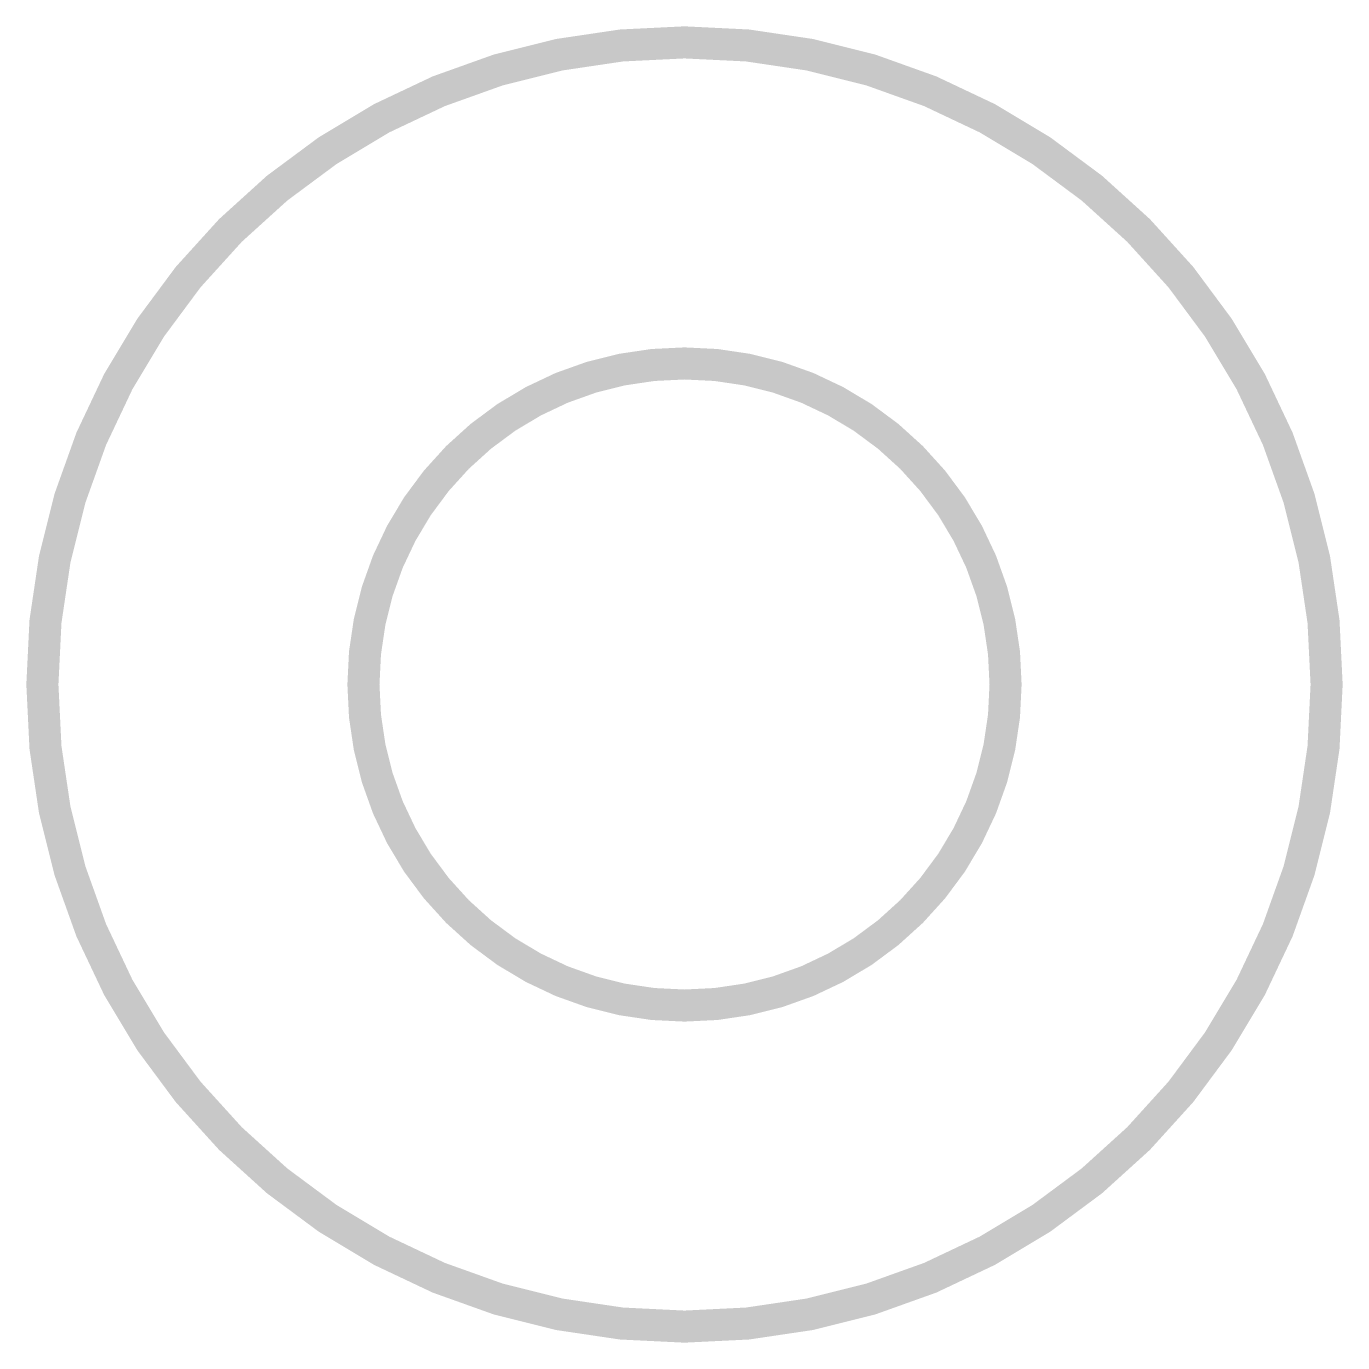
# Model space of a CAD drawing. Extents: x -2.05 to 2.05, y -2.05 to 2.05.
import ezdxf

# ---------------------------------------------------------------- set-up
doc = ezdxf.new("R2010")
doc.units = 0
doc.header["$LTSCALE"] = 100
doc.header["$MEASUREMENT"] = 0
doc.layers.get('0').update_dxf_attribs({"linetype": 'CONTINUOUS'})

msp = doc.modelspace()

# ---------------------------------------------------------------- linework, layer by layer
at = {"const_width": 0.1}
for points in [[(-2, 0, 1), (2, 0, 1)], [(-1, 0, 1), (1, 0, 1)]]:
    msp.add_lwpolyline(points, format="xyb", close=True, dxfattribs=at)

doc.saveas('drawing.dxf')
